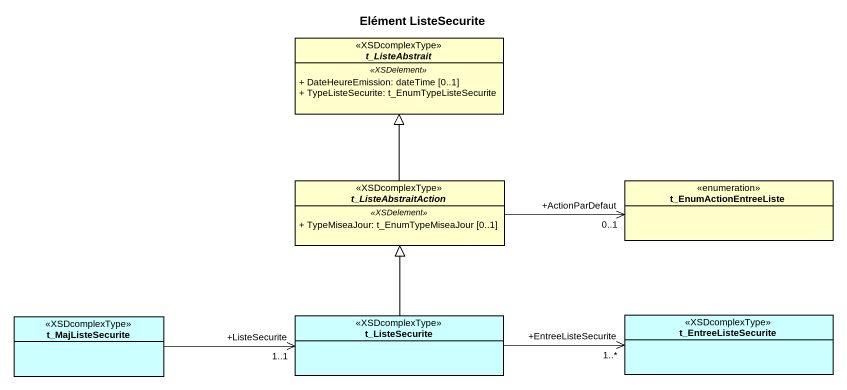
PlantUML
@startuml
title Elément ListeSecurite
hide circle
hide empty members
skinparam classAttributeIconSize 0
abstract class t_ListeAbstrait <<XSDcomplexType>> {
  .. <<XSDelement>> ..
  + DateHeureEmission: dateTime [0..1]
  + TypeListeSecurite: t_EnumTypeListeSecurite
}
abstract class t_ListeAbstraitAction <<XSDcomplexType>> {
  .. <<XSDelement>> ..
  + TypeMiseaJour: t_EnumTypeMiseaJour [0..1]
}
enum t_EnumActionEntreeListe
class t_MajListeSecurite <<XSDcomplexType>> #CCFFFF
class t_ListeSecurite <<XSDcomplexType>> #CCFFFF
class t_EntreeListeSecurite <<XSDcomplexType>> #CCFFFF
t_ListeAbstraitAction -up-|> t_ListeAbstrait
t_ListeAbstraitAction -right-> "+ActionParDefaut\n0..1" t_EnumActionEntreeListe
t_MajListeSecurite -right-> "+ListeSecurite\n1..1" t_ListeSecurite
t_ListeSecurite -up-|> t_ListeAbstraitAction
t_ListeSecurite -right-> "+EntreeListeSecurite\n1..*" t_EntreeListeSecurite
@enduml
